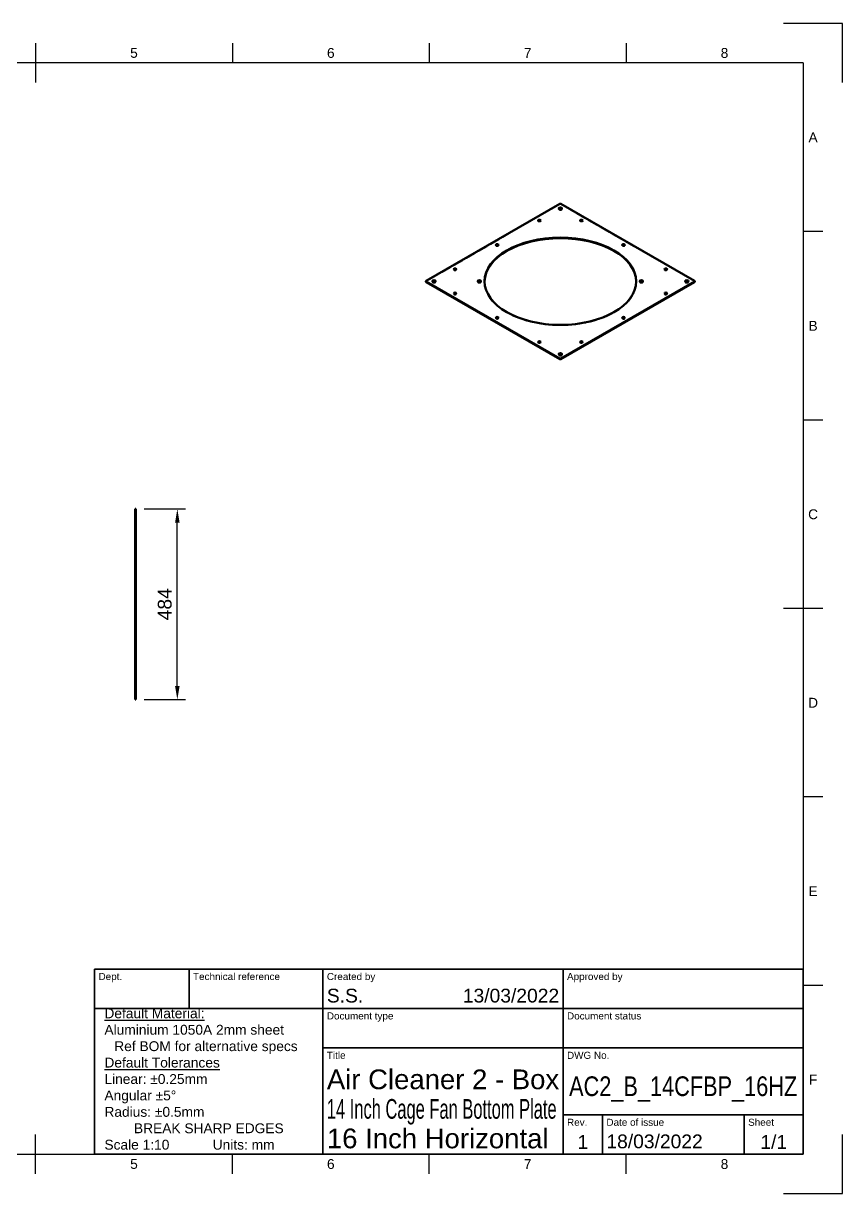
# Model space of a CAD drawing. Header units: millimetres. Extents: x 0 to 420, y 0 to 297.
# Drawn here: x 211.9 to 420, y 0 to 297 of the extents above; entities that cross this region are included whole.
import ezdxf
from ezdxf.enums import TextEntityAlignment as Align

# ---------------------------------------------------------------- set-up
doc = ezdxf.new("R2010")
doc.units = ezdxf.units.MM
doc.header["$LTSCALE"] = 0.75
doc.linetypes.add('HIDDEN2', pattern=[4.7625, 3.175, -1.5875])
for name, color, linetype, lineweight in [('Annotations', 7, 'Continuous', 25), ('Border', 7, 'Continuous', 25), ('Dimensions', 7, 'Continuous', 25), ('Hidden', 7, 'HIDDEN2', 25), ('Hidden Narrow', 7, 'HIDDEN2', 25), ('TitleBlock', 7, 'Continuous', 35), ('Visible', 7, 'Continuous', 50), ('Visible Narrow', 7, 'Continuous', 25)]:
    doc.layers.add(name, color=color, linetype=linetype, lineweight=lineweight)
doc.styles.add('FusionTitle', font='arial.ttf')
doc.styles.get("Standard").update_dxf_attribs({"font": 'arial.ttf'})
doc.dimstyles.new('ISO-25', dxfattribs={"dimtxt": 3.5, "dimasz": 3.5, "dimexe": 2.1, "dimexo": 2.1, "dimgap": 1.4, "dimtad": 1, "dimzin": 12, "dimdsep": 46, "dimtxsty": 'Standard', "dimcen": 0, "dimclrd": 256, "dimclre": 256, "dimclrt": 256, "dimazin": 3, "dimtp": 0.1, "dimtm": 0.1, "dimtfac": 0.714286, "dimtmove": 0, "dimatfit": 3, "dimfxl": 1, "dimtzin": 12, "dimarcsym": 0})

# ---------------------------------------------------------------- blocks, each defined once
blk = doc.blocks.new('ISO_A3_SHEET')
at = {"layer": 'Border'}
for p, q in [((215, 292), (215, 282)), ((265, 292), (265, 287)), ((315, 292), (315, 287)), ((365, 292), (365, 287)), ((410, 287), (20, 287)), ((410, 287), (410, 10)), ((415, 244.16666), (410, 244.16666)), ((415, 196.33333), (410, 196.33333)), ((415, 148.5), (405, 148.5)), ((415, 100.66667), (410, 100.66667)), ((415, 52.83334), (410, 52.83334)), ((215, 5), (215, 15)), ((20, 10), (410, 10)), ((265, 5), (265, 10)), ((315, 5), (315, 10)), ((365, 5), (365, 10))]:
    blk.add_line(p, q, dxfattribs=at)
at = {"layer": 'Defpoints'}
for p, q in [((420, 297), (405, 297)), ((420, 282), (420, 297)), ((420, 0), (420, 15)), ((405, 0), (420, 0))]:
    blk.add_line(p, q, dxfattribs=at)
at = {"layer": 'Border', "style": 'FusionTitle'}
for s, p in [('5', (240, 289.5)), ('6', (290, 289.5)), ('7', (340, 289.5)), ('8', (390, 289.5)), ('A', (412.5, 268.08333)), ('B', (412.5, 220.25)), ('C', (412.5, 172.41667)), ('D', (412.5, 124.58334)), ('E', (412.5, 76.75001)), ('F', (412.5, 28.91668)), ('5', (240, 7.5)), ('6', (290, 7.5)), ('7', (340, 7.5)), ('8', (390, 7.5))]:
    blk.add_text(s, height=2.5, dxfattribs=at).set_placement(p, align=Align.MIDDLE)
blk = doc.blocks.new('ISO_TITLEBLOCK')
at = {"layer": 'TitleBlock'}
for p, q in [((0, 47), (-180, 47)), ((-180, 47), (-180, 0)), ((-156, 37), (-156, 47)), ((-122, 0), (-122, 47)), ((-61, 0), (-61, 47)), ((0, 0), (0, 47)), ((-180, 37), (0, 37)), ((-122, 27), (0, 27)), ((-61, 10), (0, 10)), ((-51, 0), (-51, 10)), ((-15, 0), (-15, 10)), ((-180, 0), (0, 0))]:
    blk.add_line(p, q, dxfattribs=at)
at = {"layer": 'TitleBlock', "style": 'FusionTitle'}
for s, p in [('Dept.', (-179, 46)), ('Technical reference', (-155, 46)), ('Created by', (-121, 46)), ('Approved by', (-60, 46)), ('Document type', (-121, 36)), ('Document status', (-60, 36)), ('Title', (-121, 26)), ('DWG No.', (-60, 26)), ('Rev.', (-60, 9)), ('Date of issue', (-50, 9)), ('Sheet', (-14, 9))]:
    blk.add_text(s, height=1.8, dxfattribs=at).set_placement(p, align=Align.TOP_LEFT)
for tag, height, p in [('DEPT', 3.5, (-179, 42)), ('TECHNICAL_REFERENCE', 3.5, (-155, 42)), ('CREATED_BY', 3.5, (-121, 42)), ('APPROVED_BY', 3.5, (-60, 42)), ('DOCUMENT_TYPE', 3.5, (-121, 32)), ('DOCUMENT_STATUS', 3.5, (-60, 32)), ('TITLE_1', 5, (-121, 21.5)), ('TITLE_2', 5, (-121, 14)), ('TITLE_3', 5, (-121, 6.5)), ('DATE_OF_ISSUE', 3.5, (-50, 5))]:
    blk.add_attdef(tag, text='', height=height, dxfattribs=at).set_placement(p, align=Align.TOP_LEFT)
for tag, p in [('CREATED_DATE', (-62, 42)), ('APPROVED_DATE', (-0.99, 42))]:
    blk.add_attdef(tag, text='', height=3.5, dxfattribs=at).set_placement(p, align=Align.TOP_RIGHT)
for tag, height, p in [('DRAWING_NUMBER', 5, (-30.5, 19.75)), ('REV', 3.5, (-56, 4.85)), ('SHEET', 3.5, (-7.5, 4.85))]:
    blk.add_attdef(tag, text='', height=height, dxfattribs=at).set_placement(p, align=Align.TOP_CENTER)
blk = doc.blocks.new('*D38')
at = {"layer": 'Defpoints', "color": 0, "transparency": 16777216}
for p in [(240.513711, 173.769666), (251.013711, 173.769666), (240.513711, 125.369666)]:
    blk.add_point(p, dxfattribs=at)
at = {"layer": 'Dimensions', "lineweight": -2, "transparency": 16777216}
for p, q in [((242.613711, 173.769666), (253.113711, 173.769666)), ((251.013711, 128.869666), (251.013711, 170.269666)), ((242.613711, 125.369666), (253.113711, 125.369666))]:
    blk.add_line(p, q, dxfattribs=at)
at = {"layer": 'Dimensions', "transparency": 16777216}
for points in [[(250.430377, 170.269666), (251.597044, 170.269666), (251.013711, 173.769666)], [(250.430377, 128.869666), (251.597044, 128.869666), (251.013711, 125.369666)]]:
    blk.add_solid(points, dxfattribs=at)
at = {"layer": 'Dimensions', "transparency": 16777216, "insert": (247.826705, 149.569666), "char_height": 3.5, "attachment_point": 5, "rotation": 90}
blk.add_mtext('484', dxfattribs=at)

msp = doc.modelspace()

# ---------------------------------------------------------------- linework, layer by layer
at = {"layer": 'Hidden', "extrusion": (0, 0.817547, 0.575862)}
for p, q in [((348.172184, 251.020689, -27.921674), (314.231058, 231.475295, -0.173205)), ((347.863605, 250.04405, -26.187841), (347.863605, 249.880541, -26.303014)), ((382.396152, 231.475295, -0.173205), (348.455027, 251.020689, -27.921674)), ((348.763605, 250.04405, -26.187841), (348.763605, 249.880541, -26.303014)), ((342.644945, 246.806216, -21.938414), (342.644945, 246.969725, -21.823242)), ((343.304945, 246.806216, -21.938414), (343.304945, 246.969725, -21.823242)), ((353.322136, 246.806146, -21.938315), (353.322136, 246.969656, -21.823143)), ((353.982136, 246.806146, -21.938315), (353.982136, 246.969656, -21.823143)), ((331.932277, 240.637201, -13.180303), (331.932277, 240.80071, -13.065131)), ((332.592277, 240.637201, -13.180303), (332.592277, 240.80071, -13.065131)), ((364.034813, 240.637126, -13.180198), (364.034813, 240.800636, -13.065025)), ((364.694813, 240.637126, -13.180198), (364.694813, 240.800636, -13.065025)), ((321.219609, 234.631695, -4.30702), (321.219609, 234.468185, -4.422193)), ((321.879609, 234.631695, -4.30702), (321.879609, 234.468185, -4.422193)), ((374.74748, 234.63162, -4.306915), (374.74748, 234.468111, -4.422087)), ((375.40748, 234.63162, -4.306915), (375.40748, 234.468111, -4.422087)), ((315.760957, 231.557365, 0.057586), (315.760957, 231.393855, -0.057586)), ((316.660957, 231.557365, 0.057586), (316.660957, 231.393855, -0.057586)), ((327.286735, 231.557364, 0.057588), (327.286735, 231.393854, -0.057585)), ((328.186735, 231.557364, 0.057588), (328.186735, 231.393854, -0.057585)), ((329.063605, 231.557365, 0.057586), (329.063605, 231.393855, -0.057586)), ((367.563605, 231.557365, 0.057586), (367.563605, 231.393855, -0.057586)), ((368.440476, 231.557364, 0.057588), (368.440476, 231.393854, -0.057585)), ((369.340476, 231.557364, 0.057588), (369.340476, 231.393854, -0.057585)), ((379.966253, 231.557365, 0.057586), (379.966253, 231.393855, -0.057586)), ((380.866253, 231.557365, 0.057586), (380.866253, 231.393855, -0.057586)), ((321.21973, 228.483109, 4.422087), (321.21973, 228.3196, 4.306915)), ((321.87973, 228.483109, 4.422087), (321.87973, 228.3196, 4.306915)), ((374.747601, 228.483035, 4.422193), (374.747601, 228.319525, 4.30702)), ((375.407601, 228.483035, 4.422193), (375.407601, 228.319525, 4.30702)), ((331.932406, 222.15058, 13.065032), (331.932406, 222.314089, 13.180205)), ((332.592406, 222.15058, 13.065032), (332.592406, 222.314089, 13.180205)), ((364.034933, 222.15051, 13.065131), (364.034933, 222.31402, 13.180303)), ((364.694933, 222.15051, 13.065131), (364.694933, 222.31402, 13.180303)), ((342.645074, 215.981565, 21.823143), (342.645074, 216.145074, 21.938315)), ((343.305074, 215.981565, 21.823143), (343.305074, 216.145074, 21.938315)), ((353.322266, 215.981495, 21.823242), (353.322266, 216.145005, 21.938414)), ((353.982266, 215.981495, 21.823242), (353.982266, 216.145005, 21.938414)), ((347.863605, 213.070679, 26.303014), (347.863605, 212.90717, 26.187841)), ((348.763605, 213.070679, 26.303014), (348.763605, 212.90717, 26.187841))]:
    msp.add_line(p, q, dxfattribs=at)
at = {"layer": 'Hidden', "extrusion": (1, 2.967e-13, 2.965e-13)}
for p, q in [((240.513711, 172.719666, 22.7), (240.313711, 172.719666, 22.7)), ((240.513711, 172.599672, 15.15), (240.313711, 172.599672, 15.15)), ((240.513711, 171.939672, 15.15), (240.313711, 171.939672, 15.15)), ((240.513711, 171.819666, 22.7), (240.313711, 171.819666, 22.7)), ((240.513711, 168.819666), (240.313711, 168.819666)), ((240.513711, 165.049672, 22.699829), (240.313711, 165.049672, 22.699829)), ((240.513711, 164.569709, 14.550045), (240.313711, 164.569709, 14.550045)), ((240.513711, 164.389672, 22.699829), (240.313711, 164.389672, 22.699829)), ((240.513711, 163.669709, 14.550045), (240.313711, 163.669709, 14.550045)), ((240.313711, 149.89966, 22.699829), (240.513711, 149.89966, 22.699829)), ((240.313711, 149.23966, 22.699829), (240.513711, 149.23966, 22.699829)), ((240.513711, 135.46962, -14.550043), (240.313711, 135.46962, -14.550043)), ((240.313711, 134.74966, 22.699829), (240.513711, 134.74966, 22.699829)), ((240.513711, 134.56962, -14.550043), (240.313711, 134.56962, -14.550043)), ((240.313711, 134.08966, 22.699829), (240.513711, 134.08966, 22.699829)), ((240.513711, 130.319666), (240.313711, 130.319666)), ((240.513711, 127.319666, 22.7), (240.313711, 127.319666, 22.7)), ((240.313711, 127.19966, 15.15), (240.513711, 127.19966, 15.15)), ((240.313711, 126.53966, 15.15), (240.513711, 126.53966, 15.15)), ((240.513711, 126.419666, 22.7), (240.313711, 126.419666, 22.7))]:
    msp.add_line(p, q, dxfattribs=at)
at = {"layer": 'Hidden', "extrusion": (0, 0.817547, 0.575862)}
for centre, radius, start, end in [((-348.313605, -165.400586, 189.142219), 0.45, 341.609757, 198.390243), ((-348.313605, -167.239064, 189.142219), 0.2, 225, 315), ((-332.262277, -149.349267, 189.142219), 0.33, 334.519102, 205.480898), ((-364.364813, -149.349138, 189.142219), 0.33, 334.519102, 205.480898), ((-321.549609, -138.636599, 189.142219), 0.33, 334.519102, 205.480898), ((-375.07748, -138.63647, 189.142219), 0.33, 334.519102, 205.480898), ((-314.37248, -133.297939, 189.142219), 0.2, 315, 0), ((-316.210957, -133.297939, 189.142219), 0.45, 341.609757, 198.390243), ((-327.736735, -133.297937, 189.142219), 0.45, 341.609757, 198.390243), ((-368.890476, -133.297937, 189.142219), 0.45, 341.609757, 198.390243), ((-380.416253, -133.297939, 189.142219), 0.45, 341.609757, 198.390243), ((-382.254731, -133.297939, 189.142219), 0.2, 180, 225), ((-321.54973, -127.959407, 189.142219), 0.33, 334.519102, 205.480898), ((-375.077601, -127.959278, 189.142219), 0.33, 334.519102, 205.480898), ((-332.262406, -117.246731, 189.142219), 0.33, 334.519102, 205.480898), ((-364.364933, -117.24661, 189.142219), 0.33, 334.519102, 205.480898), ((-348.313605, -101.195291, 189.142219), 0.45, 341.609757, 198.390243)]:
    msp.add_arc(centre, radius, start, end, dxfattribs=at)
at = {"layer": 'Hidden', "extrusion": (-1.61e-14, -0.817547, -0.575862)}
for centre in [(342.974945, -160.061935, -189.142219), (353.652136, -160.061814, -189.142219)]:
    msp.add_arc(centre, 0.33, 334.519102, 205.480898, dxfattribs=at)
at = {"layer": 'Hidden', "extrusion": (-1.53e-14, -0.817547, -0.575862)}
for centre, radius, start, end in [((348.313605, -133.297939, -189.142219), 19.25, 359.577438, 180.422562), ((342.975074, -106.534063, -189.142219), 0.33, 334.519102, 205.480898), ((353.652266, -106.533943, -189.142219), 0.33, 334.519102, 205.480898)]:
    msp.add_arc(centre, radius, start, end, dxfattribs=at)
at = {"layer": 'Hidden Narrow', "extrusion": (0, 0.817547, 0.575862)}
for p, q in [((348.172184, 251.020689, -27.921674), (348.172184, 251.184198, -27.806502)), ((348.455027, 251.184198, -27.806502), (348.455027, 251.020689, -27.921674)), ((314.231058, 231.638804, -0.058032), (314.231058, 231.475926, -0.17276)), ((382.396152, 231.475926, -0.17276), (382.396152, 231.638804, -0.058032))]:
    msp.add_line(p, q, dxfattribs=at)
at = {"layer": 'Visible', "extrusion": (0, 0.817547, 0.575862)}
for p, q in [((348.172184, 251.184198, -27.806502), (314.231058, 231.638804, -0.058032)), ((348.455027, 251.184198, -27.806502), (382.396152, 231.638804, -0.058032)), ((314.17248, 231.557365, 0.057586), (314.17248, 231.393855, -0.057586)), ((348.172184, 211.930531, 27.921674), (314.231058, 231.475926, 0.173205)), ((314.231058, 231.312416, 0.058032), (348.172184, 211.767022, 27.806502)), ((348.455027, 211.930531, 27.921674), (382.396152, 231.475926, 0.173205)), ((382.396152, 231.312416, 0.058032), (348.455027, 211.767022, 27.806502)), ((382.454731, 231.557365, 0.057586), (382.454731, 231.393855, -0.057586))]:
    msp.add_line(p, q, dxfattribs=at)
at = {"layer": 'Visible', "extrusion": (1, 2.967e-13, 2.965e-13)}
for p, q in [((240.513711, 173.769666, 24), (240.313711, 173.769666, 24)), ((240.313711, 173.569666, 24.2), (240.313711, 125.569666, 24.2)), ((240.513711, 125.569666, 24.2), (240.513711, 173.569666, 24.2)), ((240.313711, 125.369666, 24), (240.513711, 125.369666, 24))]:
    msp.add_line(p, q, dxfattribs=at)
at = {"layer": 'Visible', "extrusion": (-1.52e-14, -0.817547, -0.575862)}
for centre in [(348.313605, -165.400586, -189.342219), (316.210957, -133.297939, -189.342219), (380.416253, -133.297939, -189.342219), (348.313605, -101.195291, -189.342219)]:
    msp.add_circle(centre, 0.45, dxfattribs=at)
at = {"layer": 'Visible', "extrusion": (-1.6e-14, -0.817547, -0.575862)}
for centre in [(342.974945, -160.061935, -189.342219), (353.652136, -160.061814, -189.342219)]:
    msp.add_circle(centre, 0.33, dxfattribs=at)
at = {"layer": 'Visible', "extrusion": (-1.53e-14, -0.817547, -0.575862)}
for centre, radius in [((348.313605, -133.297939, -189.342219), 19.25), ((342.975074, -106.534063, -189.342219), 0.33), ((353.652266, -106.533943, -189.342219), 0.33)]:
    msp.add_circle(centre, radius, dxfattribs=at)
at = {"layer": 'Visible', "extrusion": (3.95e-14, -0.817547, -0.575862)}
msp.add_circle((332.262277, -149.349267, -189.342219), 0.33, dxfattribs=at)
at = {"layer": 'Visible', "extrusion": (-3.08e-14, -0.817547, -0.575862)}
msp.add_circle((364.364813, -149.349138, -189.342219), 0.33, dxfattribs=at)
at = {"layer": 'Visible', "extrusion": (0, 0.817547, 0.575862)}
for centre in [(-321.549609, -138.636599, 189.342219), (-375.07748, -138.63647, 189.342219), (-321.54973, -127.959407, 189.342219), (-375.077601, -127.959278, 189.342219)]:
    msp.add_circle(centre, 0.33, dxfattribs=at)
at = {"layer": 'Visible', "extrusion": (2.377e-13, -0.817547, -0.575862)}
msp.add_circle((327.736735, -133.297937, -189.342219), 0.45, dxfattribs=at)
at = {"layer": 'Visible', "extrusion": (2.373e-13, -0.817547, -0.575862)}
msp.add_circle((368.890476, -133.297937, -189.342219), 0.45, dxfattribs=at)
at = {"layer": 'Visible', "extrusion": (1.103e-13, -0.817547, -0.575862)}
msp.add_circle((332.262406, -117.246731, -189.342219), 0.33, dxfattribs=at)
at = {"layer": 'Visible', "extrusion": (3.49e-14, -0.817547, -0.575862)}
msp.add_circle((364.364933, -117.24661, -189.342219), 0.33, dxfattribs=at)
at = {"layer": 'Visible', "extrusion": (0, 0.817547, 0.575862)}
for centre, radius, start, end in [((-348.313605, -165.400586, 189.142219), 0.45, 198.390243, 341.609757), ((-332.262277, -149.349267, 189.142219), 0.33, 205.480898, 334.519102), ((-364.364813, -149.349138, 189.142219), 0.33, 205.480898, 334.519102), ((-321.549609, -138.636599, 189.142219), 0.33, 205.480898, 334.519102), ((-375.07748, -138.63647, 189.142219), 0.33, 205.480898, 334.519102), ((-314.37248, -133.297939, 189.142219), 0.2, 0, 45), ((-316.210957, -133.297939, 189.142219), 0.45, 198.390243, 341.609757), ((-327.736735, -133.297937, 189.142219), 0.45, 198.390243, 341.609757), ((-368.890476, -133.297937, 189.142219), 0.45, 198.390243, 341.609757), ((-380.416253, -133.297939, 189.142219), 0.45, 198.390243, 341.609757), ((-382.254731, -133.297939, 189.142219), 0.2, 135, 180), ((-321.54973, -127.959407, 189.142219), 0.33, 205.480898, 334.519102), ((-375.077601, -127.959278, 189.142219), 0.33, 205.480898, 334.519102), ((-332.262406, -117.246731, 189.142219), 0.33, 205.480898, 334.519102), ((-364.364933, -117.24661, 189.142219), 0.33, 205.480898, 334.519102), ((-348.313605, -101.195291, 189.142219), 0.45, 198.390243, 341.609757), ((-348.313605, -99.356813, 189.142219), 0.2, 45, 135)]:
    msp.add_arc(centre, radius, start, end, dxfattribs=at)
at = {"layer": 'Visible', "extrusion": (-1.49e-14, -0.817547, -0.575862)}
msp.add_arc((348.313605, -167.239064, -189.342219), 0.2, 225, 315, dxfattribs=at)
at = {"layer": 'Visible', "extrusion": (-1.6e-14, -0.817547, -0.575862)}
for centre in [(342.974945, -160.061935, -189.142219), (353.652136, -160.061814, -189.142219)]:
    msp.add_arc(centre, 0.33, 205.480898, 334.519102, dxfattribs=at)
at = {"layer": 'Visible', "extrusion": (-1.53e-14, -0.817547, -0.575862)}
for centre, radius, start, end in [((348.313605, -133.297939, -189.142219), 19.25, 180.422562, 359.577438), ((342.975074, -106.534063, -189.142219), 0.33, 205.480898, 334.519102), ((353.652266, -106.533943, -189.142219), 0.33, 205.480898, 334.519102), ((348.313605, -99.356813, -189.342219), 0.2, 45, 135)]:
    msp.add_arc(centre, radius, start, end, dxfattribs=at)
at = {"layer": 'Visible', "extrusion": (-1.52e-14, -0.817547, -0.575862)}
msp.add_arc((314.37248, -133.297939, -189.342219), 0.2, 135, 225, dxfattribs=at)
at = {"layer": 'Visible', "extrusion": (-1.56e-14, -0.817547, -0.575862)}
msp.add_arc((382.254731, -133.297939, -189.342219), 0.2, 315, 45, dxfattribs=at)
at = {"layer": 'Visible', "extrusion": (1, 2.967e-13, 2.965e-13)}
for centre, start, end in [((173.569666, 24, 240.313711), 0, 90), ((125.569666, 24, 240.313711), 90, 180)]:
    msp.add_arc(centre, 0.2, start, end, dxfattribs=at)
at = {"layer": 'Visible', "extrusion": (-1, -2.751e-13, -2.967e-13)}
msp.add_arc((-173.569666, 24, -240.513711), 0.2, 90, 180, dxfattribs=at)
at = {"layer": 'Visible', "extrusion": (-1, -2.751e-13, -2.965e-13)}
msp.add_arc((-125.569666, 24, -240.513711), 0.2, 0, 90, dxfattribs=at)
at = {"layer": 'Visible Narrow', "extrusion": (0, 0.817547, 0.575862)}
for p, q in [((314.231058, 231.312416, 0.058032), (314.231058, 231.475926, 0.173205)), ((382.396152, 231.475926, 0.173205), (382.396152, 231.312416, 0.058032)), ((348.172184, 211.930531, 27.921674), (348.172184, 211.767022, 27.806502)), ((348.455027, 211.767022, 27.806502), (348.455027, 211.930531, 27.921674))]:
    msp.add_line(p, q, dxfattribs=at)

# ---------------------------------------------------------------- block references
at = {"layer": 'Border'}
msp.add_blockref('ISO_A3_SHEET', (0, 0), dxfattribs=at)
at = {"layer": 'TitleBlock'}
ref = msp.add_blockref('ISO_TITLEBLOCK', (410, 10), dxfattribs=at)
ref.add_attrib('DATE_OF_ISSUE', '18/03/2022', dxfattribs={"height": 3.5, "style": 'FusionTitle'}).set_placement((360, 15), align=Align.TOP_LEFT)
ref.add_attrib('REV', '1', dxfattribs={"height": 3.5, "style": 'FusionTitle'}).set_placement((354, 14.85), align=Align.TOP_CENTER)
ref.add_attrib('TITLE_3', '16 Inch Horizontal', dxfattribs={"height": 5, "style": 'FusionTitle'}).set_placement((289, 16.5), align=Align.TOP_LEFT)
ref.add_attrib('CREATED_DATE', '13/03/2022', dxfattribs={"height": 3.5, "style": 'FusionTitle'}).set_placement((348, 52), align=Align.TOP_RIGHT)
ref.add_attrib('SHEET', '1/1', dxfattribs={"height": 3.5, "style": 'FusionTitle'}).set_placement((402.5, 14.85), align=Align.TOP_CENTER)
ref.add_attrib('TITLE_2', '14 Inch Cage Fan Bottom Plate', dxfattribs={"height": 5, "style": 'FusionTitle', "width": 0.598903}).set_placement((289, 24), align=Align.TOP_LEFT)
ref.add_attrib('DRAWING_NUMBER', 'AC2_B_14CFBP_16HZ', dxfattribs={"height": 5, "style": 'FusionTitle', "width": 0.789798}).set_placement((379.5, 29.751432), align=Align.TOP_CENTER)
ref.add_attrib('TITLE_1', 'Air Cleaner 2 - Box', dxfattribs={"height": 5, "style": 'FusionTitle'}).set_placement((289, 31.5), align=Align.TOP_LEFT)
ref.add_attrib('CREATED_BY', 'S.S.', dxfattribs={"height": 3.5, "style": 'FusionTitle'}).set_placement((289, 52), align=Align.TOP_LEFT)

# ---------------------------------------------------------------- texts
at = {"layer": 'Annotations', "insert": (230, 47), "char_height": 2.5, "attachment_point": 1}
msp.add_mtext_dynamic_manual_height_columns('\\pi-2.5,l5;{\\LDefault Material: ^J}Aluminium 1050A 2mm sheet\\P\\pi2.5,l2.5;Ref BOM for alternative specs\\P\\pi-2.5,l5;{\\LDefault Tolerances^J}Linear: ±0.25mm ^JAngular ±5° ^JRadius: ±0.5mm\\P\\pi0,l0;^IBREAK SHARP EDGES\\P\\pl2.5;Scale 1:10^I^IUnits: mm', width=58, gutter_width=17.5, heights=[0], dxfattribs=at)

# ---------------------------------------------------------------- dimensions: what is measured, and where the dimension line sits
at = {"layer": 'Dimensions'}
dim = msp.add_aligned_dim(p1=(240.513711, 125.369666), p2=(240.513711, 173.769666), distance=-10.5, dimstyle='ISO-25', override={"dimlfac": 10, "dimclrd": 256, "dimclre": 256}, dxfattribs=at)
dim.commit()
dim.dimension.update_dxf_attribs({"geometry": '*D38', "text_midpoint": (247.826705, 149.569666)})

doc.saveas('drawing.dxf')
